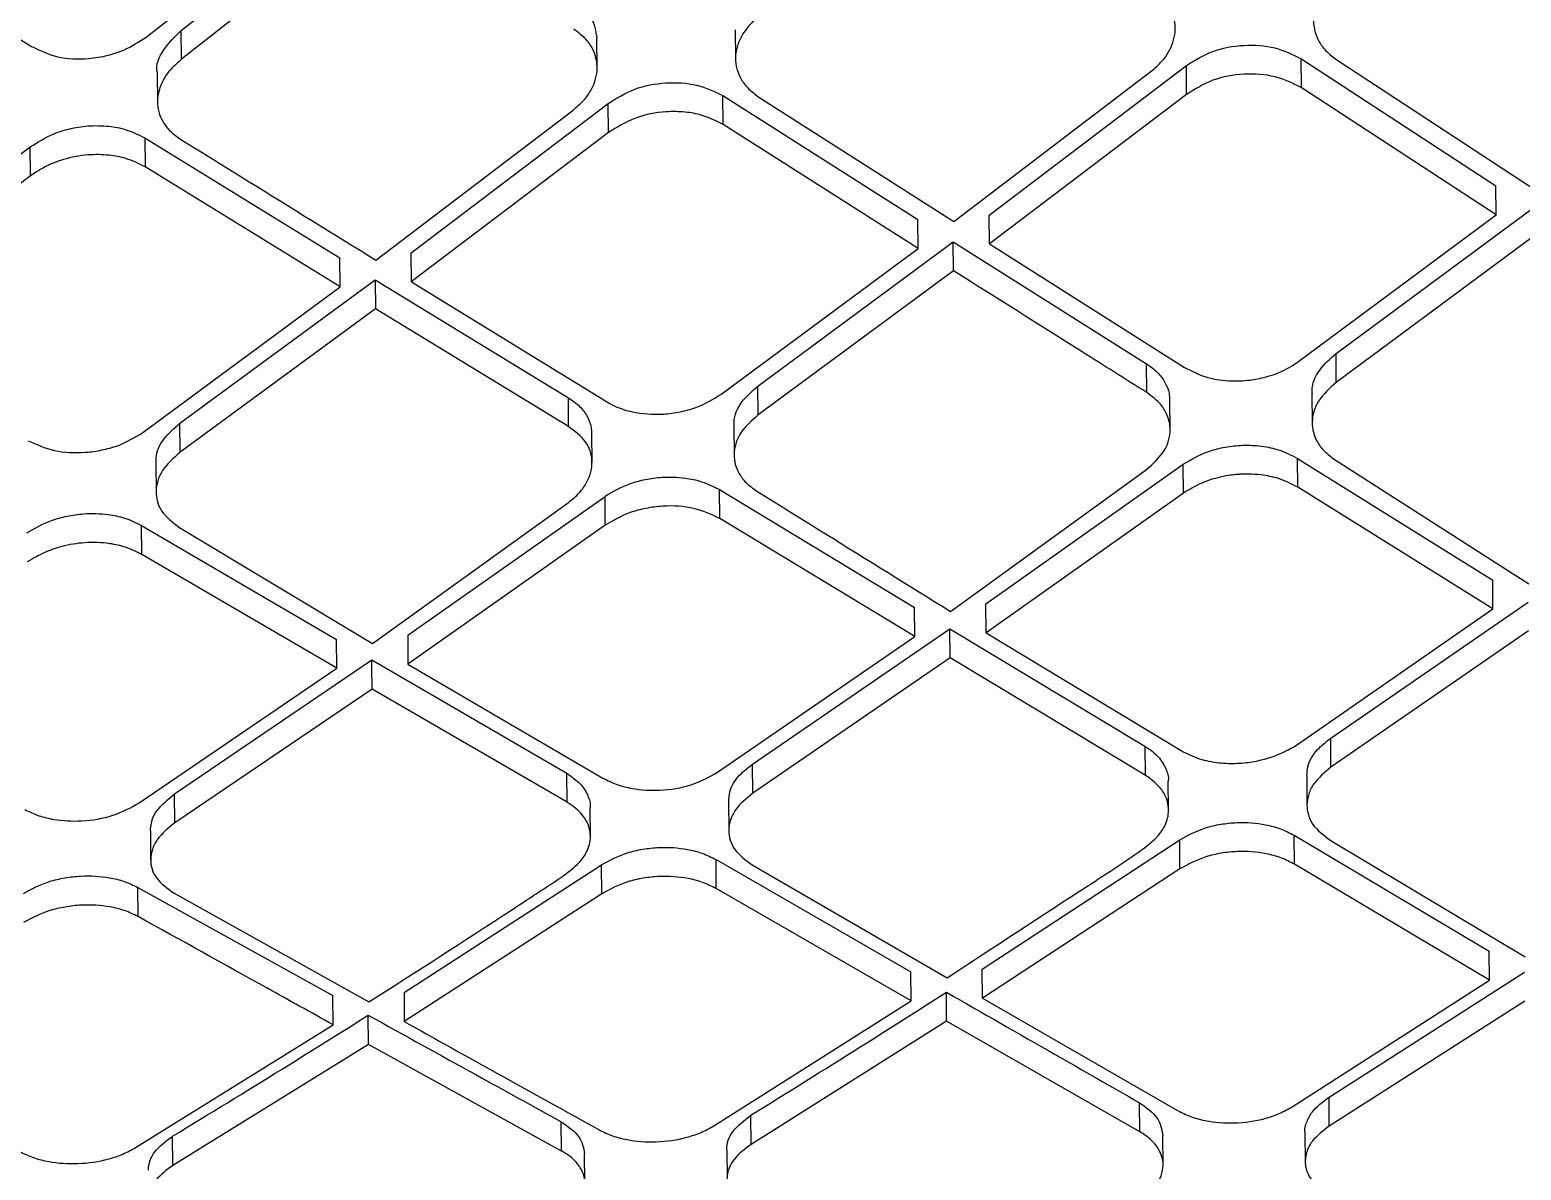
# Model space of a CAD drawing. Extents: x 832 to 912, y 781 to 934.
# Drawn here: x 848.968 to 849.889, y 878.352 to 879.056 of the extents above; entities that cross this region are included whole.
import ezdxf

# ---------------------------------------------------------------- set-up
doc = ezdxf.new("R2010")
doc.units = 0
doc.header["$MEASUREMENT"] = 0
doc.layers.add('1', color=4, linetype='Continuous')

# ---------------------------------------------------------------- blocks, each defined once
blk = doc.blocks.new('pillow top view')
at = {"layer": '1', "color": 3, "linetype": 'Continuous', "lineweight": 25}
for p, q in [((-3.55806, -4.53457), (-3.43262, -4.44317)), ((-3.53621, -4.53129), (-3.41077, -4.44027)), ((-3.74618, -4.45736), (-3.6289, -4.53755)), ((-3.41133, -4.45816), (-3.53677, -4.54915)), ((-3.53677, -4.54914), (-3.53621, -4.53128)), ((-3.28061, -4.56434), (-3.28006, -4.54653)), ((-3.19455, -4.54458), (-3.19511, -4.56249)), ((-3.55207, -4.55694), (-3.55263, -4.57488)), ((-3.06437, -4.66818), (-2.93904, -4.58038)), ((-3.04253, -4.66511), (-2.9172, -4.57769)), ((-2.91776, -4.59551), (-2.9172, -4.57769)), ((-2.84642, -4.57626), (-2.84697, -4.59405)), ((-2.84642, -4.57623), (-2.72924, -4.65963)), ((-2.82421, -4.57796), (-2.70703, -4.66171)), ((-3.42181, -4.67779), (-3.29648, -4.59008)), ((-3.39995, -4.67426), (-3.27463, -4.58695)), ((-3.27519, -4.6048), (-3.27463, -4.58696)), ((-3.20438, -4.6027), (-3.20383, -4.58489)), ((-3.20383, -4.58487), (-3.08657, -4.66607)), ((-3.18162, -4.58661), (-3.06438, -4.66818)), ((-3.75747, -4.68656), (-3.63216, -4.59948)), ((-3.63272, -4.61735), (-3.63216, -4.59948)), ((-3.56134, -4.59676), (-3.56189, -4.61461)), ((-3.56133, -4.59674), (-3.44401, -4.6756)), ((-2.91776, -4.59551), (-3.04308, -4.68294)), ((-2.72979, -4.67744), (-2.84697, -4.59405)), ((-3.27519, -4.6048), (-3.40051, -4.69211)), ((-3.08713, -4.6839), (-3.20438, -4.6027)), ((-3.63272, -4.61735), (-3.75803, -4.70445)), ((-3.44457, -4.69346), (-3.56189, -4.61461)), ((-3.08713, -4.6839), (-3.08657, -4.66607)), ((-3.04308, -4.68294), (-3.04253, -4.66511)), ((-2.72979, -4.67744), (-2.72924, -4.65963)), ((-3.44457, -4.69346), (-3.44401, -4.6756)), ((-3.4005, -4.69211), (-3.39995, -4.67426)), ((-2.83201, -4.75905), (-2.70795, -4.67473)), ((-3.21239, -4.7692), (-3.08713, -4.6839)), ((-3.18933, -4.76489), (-3.06528, -4.68077)), ((-3.06583, -4.69862), (-3.06528, -4.6808)), ((-3.06528, -4.68077), (-2.94914, -4.76065)), ((-3.04308, -4.68294), (-2.92582, -4.76394)), ((-2.85506, -4.76293), (-2.72979, -4.67744)), ((-3.56982, -4.77846), (-3.44457, -4.69346)), ((-3.54674, -4.77367), (-3.4227, -4.68987)), ((-3.4227, -4.68991), (-3.42325, -4.70775)), ((-3.4227, -4.68988), (-3.30649, -4.76744)), ((-3.4005, -4.69211), (-3.28318, -4.7708)), ((-2.70851, -4.69254), (-2.83256, -4.77686)), ((-3.06584, -4.69862), (-3.18988, -4.78272)), ((-3.42326, -4.70775), (-3.5473, -4.79153)), ((-3.30704, -4.78529), (-3.42325, -4.70775)), ((-3.30704, -4.78529), (-3.30649, -4.76744)), ((-3.18988, -4.78272), (-3.18933, -4.76489)), ((-2.94969, -4.77847), (-2.94914, -4.76065)), ((-2.83256, -4.77685), (-2.83201, -4.75905)), ((-3.5473, -4.79153), (-3.54674, -4.77367)), ((-2.93619, -4.8018), (-2.93563, -4.78403)), ((-2.84782, -4.78358), (-2.84838, -4.80146)), ((-3.29352, -4.80796), (-3.29297, -4.79034)), ((-3.20514, -4.78913), (-3.2057, -4.80707)), ((-3.56255, -4.79758), (-3.56311, -4.81557)), ((-2.85881, -4.84065), (-2.85825, -4.82285)), ((-2.85825, -4.82283), (-2.74096, -4.90265)), ((-3.43333, -4.91421), (-3.30898, -4.83199)), ((-3.41145, -4.90997), (-3.28633, -4.82917)), ((-3.28689, -4.84702), (-3.28633, -4.82917)), ((-3.2161, -4.84569), (-3.21555, -4.82786)), ((-3.21555, -4.82784), (-3.09819, -4.90541)), ((-3.07602, -4.90869), (-2.95165, -4.82595)), ((-3.05415, -4.90493), (-2.92902, -4.8236)), ((-2.92957, -4.84142), (-2.92902, -4.82361)), ((-2.8352, -4.8246), (-2.71879, -4.9058)), ((-3.57349, -4.85356), (-3.57293, -4.83569)), ((-3.57293, -4.83567), (-3.45549, -4.91078)), ((-3.54989, -4.8377), (-3.43333, -4.91421)), ((-2.92957, -4.84142), (-3.05471, -4.92278)), ((-2.74152, -4.92048), (-2.85881, -4.84065)), ((-3.28689, -4.84702), (-3.41201, -4.92786)), ((-3.09874, -4.92327), (-3.2161, -4.84569)), ((-3.45605, -4.92867), (-3.57349, -4.85356)), ((-3.09874, -4.92327), (-3.09818, -4.90542)), ((-3.05471, -4.92278), (-3.05415, -4.90493)), ((-2.74151, -4.92048), (-2.74096, -4.90265)), ((-3.45605, -4.92867), (-3.45549, -4.91078)), ((-3.55919, -5.00214), (-3.43416, -4.92438)), ((-3.43416, -4.92438), (-3.31671, -4.99906)), ((-3.2238, -5.0022), (-3.09874, -4.92327)), ((-3.20192, -4.998), (-3.07686, -4.91944)), ((-3.07743, -4.93733), (-3.07687, -4.91949)), ((-3.07685, -4.91947), (-2.95949, -4.99654)), ((-3.05471, -4.92278), (-2.93734, -5.00024)), ((-2.86659, -4.99998), (-2.74152, -4.92048)), ((-2.84473, -4.99624), (-2.71965, -4.91709)), ((-3.58109, -5.00686), (-3.45605, -4.92867)), ((-3.412, -4.92786), (-3.29456, -5.00293)), ((-3.43472, -4.9423), (-3.55975, -5.02007)), ((-3.31726, -5.01697), (-3.43472, -4.9423)), ((-3.07743, -4.93733), (-3.20248, -5.01587)), ((-2.96004, -5.01441), (-3.07742, -4.93733)), ((-2.72021, -4.93494), (-2.84528, -5.01407)), ((-3.20248, -5.01587), (-3.20192, -4.99799)), ((-2.95948, -4.99654), (-2.96004, -5.0144)), ((-3.55975, -5.02007), (-3.55919, -5.00214)), ((-3.31726, -5.01697), (-3.31671, -4.99906)), ((-3.57493, -5.02438), (-3.57549, -5.04234)), ((-3.3037, -5.03851), (-3.30315, -5.02078)), ((-3.21767, -5.02043), (-3.21823, -5.03855)), ((-2.9465, -5.0365), (-2.94595, -5.01878)), ((-2.86049, -5.01907), (-2.86105, -5.0371)), ((-3.5846, -5.07691), (-3.58404, -5.05895)), ((-3.58404, -5.05893), (-3.46649, -5.13046)), ((-3.42247, -5.1303), (-3.29756, -5.05638)), ((-3.29812, -5.07431), (-3.29756, -5.05639)), ((-3.22736, -5.0739), (-3.22681, -5.056)), ((-3.22681, -5.05598), (-3.10934, -5.13005)), ((-3.20468, -5.06014), (-3.08721, -5.13461)), ((-3.06532, -5.13013), (-2.94039, -5.05523)), ((-2.94095, -5.0731), (-2.94039, -5.05523)), ((-2.87021, -5.07313), (-2.86965, -5.05528)), ((-2.86965, -5.05526), (-2.75225, -5.1316)), ((-2.84751, -5.05923), (-2.73012, -5.13596)), ((-3.56191, -5.06333), (-3.44437, -5.13529)), ((-3.29812, -5.07431), (-3.42303, -5.1483)), ((-3.10989, -5.14799), (-3.22737, -5.0739)), ((-2.94095, -5.0731), (-3.06588, -5.14807)), ((-2.75281, -5.1495), (-2.87021, -5.07314)), ((-3.46705, -5.14847), (-3.46649, -5.13047)), ((-3.42247, -5.13032), (-3.42303, -5.1483)), ((-3.10989, -5.14799), (-3.10934, -5.13006)), ((-3.06588, -5.14807), (-3.06532, -5.13015)), ((-2.7528, -5.1495), (-2.75225, -5.13161)), ((-3.4457, -5.16146), (-3.44514, -5.14343)), ((-3.08856, -5.16143), (-3.088, -5.14346)), ((-3.59187, -5.21941), (-3.46705, -5.14847)), ((-3.23475, -5.22019), (-3.1099, -5.14799)), ((-3.06588, -5.14807), (-2.94841, -5.2221)), ((-2.87769, -5.22273), (-2.75281, -5.1495)), ((-2.8546, -5.21757), (-2.73093, -5.14542)), ((-3.4457, -5.16146), (-3.56931, -5.23133)), ((-3.32926, -5.23199), (-3.4457, -5.16146)), ((-3.08856, -5.16143), (-3.21221, -5.23257)), ((-2.9722, -5.23438), (-3.08856, -5.16143)), ((-2.73148, -5.16334), (-2.85516, -5.23552)), ((-3.56931, -5.23133), (-3.56875, -5.21326)), ((-3.32926, -5.23199), (-3.3287, -5.21395)), ((-3.2122, -5.23257), (-3.21164, -5.21457)), ((-2.9722, -5.23438), (-2.97164, -5.21641)), ((-2.85515, -5.23552), (-2.8546, -5.21758)), ((-3.31567, -5.25225), (-3.31511, -5.23421)), ((-3.22735, -5.23549), (-3.22791, -5.25351)), ((-2.95862, -5.25523), (-2.95806, -5.23726)), ((-2.87032, -5.23895), (-2.87088, -5.25691))]:
    blk.add_line(p, q, dxfattribs=at)
at = {"layer": '1', "color": 3, "linetype": 'Continuous', "lineweight": 25, "flags": 128}
for points in [[(-3.41145, -4.90998), (-3.41176, -4.91999), (-3.41201, -4.92786)], [(-2.84528, -5.01407), (-2.84497, -5.00408), (-2.84473, -4.99623)]]:
    blk.add_lwpolyline(points, dxfattribs=at)
at = {"layer": '1', "color": 3, "linetype": 'Continuous', "lineweight": 25}
for points, knots in [([(-3.29355, -4.52238), (-3.28958, -4.52584), (-3.28162, -4.53277), (-3.2806, -4.54194), (-3.28008, -4.54654)], [0, 0, 0, 0, 0.499043, 1, 1, 1, 1]), ([(-2.82181, -4.52726), (-2.82423, -4.5292), (-2.82895, -4.53301), (-2.83525, -4.54158), (-2.83892, -4.55314), (-2.83625, -4.5645), (-2.83063, -4.57274), (-2.82636, -4.57621), (-2.82421, -4.57796)], [0, 0, 0, 0, 0.134425, 0.262772, 0.500251, 0.745086, 0.871417, 1, 1, 1, 1]), ([(-3.6289, -4.53756), (-3.62386, -4.54021), (-3.61379, -4.54553), (-3.59649, -4.54696), (-3.58252, -4.54523), (-3.56984, -4.54171), (-3.56255, -4.53729), (-3.55806, -4.53457)], [0, 0, 0, 0, 0.249571, 0.499113, 0.651174, 0.785498, 1, 1, 1, 1]), ([(-3.55187, -4.55692), (-3.55193, -4.55667), (-3.55303, -4.55204), (-3.54838, -4.54232), (-3.54025, -4.53495), (-3.53621, -4.53128)], [0, 0, 0, 0, 0.027608, 0.516705, 1, 1, 1, 1]), ([(-3.17923, -4.53654), (-3.18161, -4.53844), (-3.18629, -4.54219), (-3.19264, -4.5507), (-3.19635, -4.56216), (-3.1937, -4.57337), (-3.18811, -4.58146), (-3.1838, -4.58488), (-3.18162, -4.58662)], [0, 0, 0, 0, 0.131944, 0.259431, 0.50019, 0.742428, 0.869413, 1, 1, 1, 1]), ([(-2.93904, -4.58038), (-2.93664, -4.57848), (-2.93193, -4.57474), (-2.92561, -4.56624), (-2.92229, -4.5558), (-2.92404, -4.54501), (-2.92832, -4.53744), (-2.93273, -4.53259), (-2.93558, -4.53062), (-2.93664, -4.52989)], [0, 0, 0, 0, 0.1332, 0.261042, 0.499714, 0.688427, 0.834739, 0.938575, 1, 1, 1, 1]), ([(-3.29648, -4.59008), (-3.29412, -4.58821), (-3.28946, -4.58453), (-3.28309, -4.57611), (-3.27976, -4.56588), (-3.28142, -4.55552), (-3.28592, -4.54678), (-3.29118, -4.54257), (-3.2941, -4.54023)], [0, 0, 0, 0, 0.130848, 0.257948, 0.499911, 0.678514, 0.821478, 1, 1, 1, 1]), ([(-3.53677, -4.54914), (-3.53911, -4.55102), (-3.54374, -4.55472), (-3.55014, -4.56316), (-3.55387, -4.5745), (-3.55124, -4.58553), (-3.54568, -4.59347), (-3.54134, -4.59683), (-3.53913, -4.59854)], [0, 0, 0, 0, 0.129963, 0.256797, 0.500113, 0.740015, 0.867607, 1, 1, 1, 1]), ([(-2.9172, -4.57769), (-2.91189, -4.57465), (-2.90127, -4.56859), (-2.88128, -4.56585), (-2.86152, -4.56803), (-2.85145, -4.5735), (-2.84642, -4.57623)], [0, 0, 0, 0, 0.249989, 0.499989, 0.750005, 1, 1, 1, 1]), ([(-3.27463, -4.58695), (-3.26932, -4.58387), (-3.2587, -4.5777), (-3.2387, -4.5748), (-3.21893, -4.57683), (-3.20886, -4.58219), (-3.20383, -4.58486)], [0, 0, 0, 0, 0.250003, 0.499992, 0.750007, 1, 1, 1, 1]), ([(-3.63216, -4.59948), (-3.62753, -4.59675), (-3.62009, -4.59236), (-3.60733, -4.589), (-3.59556, -4.58759), (-3.58375, -4.58829), (-3.57158, -4.59105), (-3.56509, -4.59465), (-3.56133, -4.59674)], [0, 0, 0, 0, 0.220377, 0.353881, 0.501978, 0.669222, 0.808093, 1, 1, 1, 1]), ([(-2.84697, -4.59405), (-2.85201, -4.59132), (-2.86208, -4.58586), (-2.88183, -4.58367), (-2.90183, -4.58641), (-2.91245, -4.59248), (-2.91775, -4.59551)], [0, 0, 0, 0, 0.25001, 0.500004, 0.750008, 1, 1, 1, 1]), ([(-3.53913, -4.59854), (-3.52542, -4.6078), (-3.48631, -4.63424), (-3.44721, -4.66064), (-3.42181, -4.67779)], [0, 0, 0, 0, 0.350446, 1, 1, 1, 1]), ([(-3.20438, -4.6027), (-3.20857, -4.60034), (-3.21542, -4.59648), (-3.22778, -4.59381), (-3.24169, -4.59301), (-3.25926, -4.59572), (-3.26988, -4.60177), (-3.27519, -4.6048)], [0, 0, 0, 0, 0.211971, 0.346767, 0.500462, 0.75027, 1, 1, 1, 1]), ([(-3.56189, -4.6146), (-3.56562, -4.61253), (-3.57211, -4.60893), (-3.58433, -4.60616), (-3.59742, -4.6054), (-3.61094, -4.60737), (-3.62178, -4.61114), (-3.62853, -4.61466), (-3.63162, -4.61665), (-3.63272, -4.61735)], [0, 0, 0, 0, 0.190563, 0.330564, 0.500133, 0.694285, 0.842442, 0.944373, 1, 1, 1, 1]), ([(-2.94969, -4.77847), (-2.96265, -4.76957), (-3.00136, -4.74296), (-3.04008, -4.71633), (-3.06583, -4.69862)], [0, 0, 0, 0, 0.334757, 1, 1, 1, 1]), ([(-3.30648, -4.76744), (-3.3041, -4.76926), (-3.29944, -4.77283), (-3.29516, -4.77931), (-3.293, -4.78521), (-3.29314, -4.78893), (-3.2932, -4.79034)], [0, 0, 0, 0, 0.289249, 0.567837, 0.835643, 1, 1, 1, 1]), ([(-3.2049, -4.78914), (-3.20493, -4.78823), (-3.20506, -4.78319), (-3.20085, -4.77424), (-3.19305, -4.76791), (-3.18933, -4.76489)], [0, 0, 0, 0, 0.103474, 0.572209, 1, 1, 1, 1]), ([(-2.94913, -4.76064), (-2.94681, -4.76246), (-2.94223, -4.76605), (-2.93797, -4.77252), (-2.93571, -4.77858), (-2.9358, -4.78246), (-2.93584, -4.78402)], [0, 0, 0, 0, 0.282073, 0.555465, 0.82032, 1, 1, 1, 1]), ([(-2.92582, -4.76394), (-2.92132, -4.76645), (-2.9129, -4.77115), (-2.89772, -4.77379), (-2.88442, -4.77356), (-2.87157, -4.77108), (-2.86214, -4.76735), (-2.85668, -4.76393), (-2.85521, -4.76303), (-2.85505, -4.76293)], [0, 0, 0, 0, 0.225856, 0.423088, 0.591577, 0.731238, 0.923314, 0.991686, 1, 1, 1, 1]), ([(-2.8476, -4.78358), (-2.84763, -4.78279), (-2.84782, -4.77777), (-2.8437, -4.76867), (-2.83581, -4.76217), (-2.83201, -4.75905)], [0, 0, 0, 0, 0.08869, 0.561107, 1, 1, 1, 1]), ([(-3.5623, -4.79759), (-3.56231, -4.79658), (-3.56238, -4.79155), (-3.55809, -4.78277), (-3.55039, -4.77659), (-3.54674, -4.77367)], [0, 0, 0, 0, 0.116889, 0.582353, 1, 1, 1, 1]), ([(-3.28318, -4.7708), (-3.28149, -4.77183), (-3.27682, -4.77468), (-3.26552, -4.77873), (-3.25135, -4.78035), (-3.23799, -4.77911), (-3.22519, -4.77626), (-3.21743, -4.77198), (-3.21238, -4.76921)], [0, 0, 0, 0, 0.09026, 0.250419, 0.499576, 0.633281, 0.761412, 1, 1, 1, 1]), ([(-2.83256, -4.77685), (-2.83681, -4.7804), (-2.8453, -4.78749), (-2.84948, -4.80067), (-2.84718, -4.81131), (-2.84191, -4.81922), (-2.83749, -4.82276), (-2.8352, -4.8246)], [0, 0, 0, 0, 0.24971, 0.499674, 0.729353, 0.85967, 1, 1, 1, 1]), ([(-3.64062, -4.78066), (-3.63561, -4.78319), (-3.62558, -4.78825), (-3.6088, -4.78973), (-3.59552, -4.78843), (-3.5827, -4.78553), (-3.5749, -4.78125), (-3.56982, -4.77846)], [0, 0, 0, 0, 0.249753, 0.49911, 0.631756, 0.7596, 1, 1, 1, 1]), ([(-3.30898, -4.83199), (-3.3066, -4.8302), (-3.30189, -4.82664), (-3.2955, -4.81834), (-3.29226, -4.80724), (-3.2958, -4.79443), (-3.30334, -4.7883), (-3.30704, -4.78529)], [0, 0, 0, 0, 0.134276, 0.265941, 0.520343, 0.764909, 1, 1, 1, 1]), ([(-3.18988, -4.78272), (-3.19411, -4.78622), (-3.20262, -4.79327), (-3.20679, -4.80623), (-3.20452, -4.81666), (-3.19929, -4.82442), (-3.19483, -4.8279), (-3.1925, -4.82972)], [0, 0, 0, 0, 0.248073, 0.499631, 0.726193, 0.857299, 1, 1, 1, 1]), ([(-2.95165, -4.82595), (-2.94749, -4.82246), (-2.93908, -4.81542), (-2.93539, -4.80335), (-2.93697, -4.79351), (-2.94134, -4.78516), (-2.94665, -4.7809), (-2.94968, -4.77847)], [0, 0, 0, 0, 0.247313, 0.499517, 0.671211, 0.811971, 1, 1, 1, 1]), ([(-3.5473, -4.79153), (-3.55151, -4.795), (-3.56004, -4.80201), (-3.56426, -4.8151), (-3.56145, -4.82796), (-3.55374, -4.83445), (-3.54989, -4.8377)], [0, 0, 0, 0, 0.247054, 0.500285, 0.750036, 1, 1, 1, 1]), ([(-2.92902, -4.8236), (-2.92408, -4.82093), (-2.91642, -4.81679), (-2.90369, -4.81402), (-2.89284, -4.8131), (-2.88151, -4.81384), (-2.86913, -4.81668), (-2.86221, -4.82059), (-2.85825, -4.82282)], [0, 0, 0, 0, 0.234012, 0.362688, 0.498853, 0.648022, 0.79874, 1, 1, 1, 1]), ([(-3.28633, -4.82916), (-3.28136, -4.82649), (-3.27368, -4.82235), (-3.26096, -4.81954), (-3.24933, -4.81847), (-3.23738, -4.81936), (-3.22524, -4.82241), (-3.219, -4.8259), (-3.21554, -4.82784)], [0, 0, 0, 0, 0.235189, 0.363151, 0.497729, 0.679265, 0.822245, 1, 1, 1, 1]), ([(-3.64373, -4.83756), (-3.63878, -4.8349), (-3.63113, -4.8308), (-3.61849, -4.82794), (-3.60654, -4.82675), (-3.59432, -4.82759), (-3.58221, -4.83062), (-3.57621, -4.83388), (-3.57293, -4.83567)], [0, 0, 0, 0, 0.23412, 0.361305, 0.494979, 0.690001, 0.830486, 1, 1, 1, 1]), ([(-3.1925, -4.82972), (-3.17875, -4.83905), (-3.13993, -4.86539), (-3.1011, -4.8917), (-3.07602, -4.90869)], [0, 0, 0, 0, 0.354012, 1, 1, 1, 1]), ([(-2.85881, -4.84065), (-2.86256, -4.8385), (-2.8692, -4.83472), (-2.88006, -4.83211), (-2.88797, -4.83124), (-2.89218, -4.83121), (-2.89373, -4.83121), (-2.89379, -4.83121), (-2.89394, -4.83121), (-2.89423, -4.83122), (-2.8948, -4.83122), (-2.89594, -4.83126), (-2.89815, -4.83137), (-2.90231, -4.83174), (-2.90949, -4.83293), (-2.91954, -4.83586), (-2.92604, -4.83947), (-2.92957, -4.84142)], [0, 0, 0, 0, 0.191645, 0.339024, 0.441887, 0.500176, 0.500295, 0.501104, 0.50269, 0.505862, 0.512205, 0.524738, 0.549332, 0.596709, 0.683949, 0.828709, 1, 1, 1, 1]), ([(-3.2161, -4.84569), (-3.22111, -4.84309), (-3.23114, -4.83789), (-3.24799, -4.83619), (-3.26136, -4.83737), (-3.27416, -4.84018), (-3.28188, -4.84433), (-3.28688, -4.84702)], [0, 0, 0, 0, 0.249537, 0.499117, 0.634231, 0.76304, 1, 1, 1, 1]), ([(-3.57349, -4.85356), (-3.57662, -4.85184), (-3.58241, -4.84867), (-3.59433, -4.84557), (-3.60788, -4.84451), (-3.62177, -4.84623), (-3.63421, -4.85002), (-3.64075, -4.85354), (-3.64429, -4.85546)], [0, 0, 0, 0, 0.162395, 0.300031, 0.500172, 0.683099, 0.82821, 1, 1, 1, 1]), ([(-3.43472, -4.9423), (-3.43462, -4.93896), (-3.43443, -4.933), (-3.43424, -4.92704), (-3.43416, -4.92441)], [0, 0, 0, 0, 0.560017, 1, 1, 1, 1]), ([(-3.21757, -5.02044), (-3.21737, -5.0185), (-3.2168, -5.01292), (-3.2117, -5.00493), (-3.20486, -5.00007), (-3.20192, -4.99799)], [0, 0, 0, 0, 0.234719, 0.672089, 1, 1, 1, 1]), ([(-2.95948, -4.99654), (-2.95659, -4.99878), (-2.95103, -5.00307), (-2.94702, -5.01075), (-2.94552, -5.01605), (-2.94599, -5.01862), (-2.94602, -5.01877)], [0, 0, 0, 0, 0.356548, 0.683808, 0.981673, 1, 1, 1, 1]), ([(-2.86037, -5.01908), (-2.86019, -5.01716), (-2.85966, -5.01152), (-2.85461, -5.00336), (-2.84771, -4.99838), (-2.84473, -4.99623)], [0, 0, 0, 0, 0.227117, 0.666319, 1, 1, 1, 1]), ([(-3.65187, -5.0081), (-3.64911, -5.00958), (-3.64384, -5.0124), (-3.63217, -5.01569), (-3.6165, -5.01715), (-3.59701, -5.01473), (-3.58638, -5.00948), (-3.58109, -5.00686)], [0, 0, 0, 0, 0.144765, 0.276531, 0.500317, 0.751363, 1, 1, 1, 1]), ([(-3.57493, -5.02438), (-3.57493, -5.02438), (-3.57493, -5.02428), (-3.57492, -5.02416), (-3.57492, -5.02403), (-3.57492, -5.024), (-3.57492, -5.02399), (-3.57492, -5.02408), (-3.57379, -5.01672), (-3.56962, -5.01038), (-3.5633, -5.00538), (-3.55919, -5.00214)], [0, 0, 0, 0, 0.000283, 0.012307, 0.01541, 0.01626, 0.016566, 0.016595, 0.280883, 0.533129, 1, 1, 1, 1]), ([(-3.3167, -4.99906), (-3.31378, -5.00125), (-3.30819, -5.00545), (-3.30419, -5.01301), (-3.30271, -5.01818), (-3.30318, -5.02067), (-3.3032, -5.02078)], [0, 0, 0, 0, 0.359165, 0.688207, 0.987107, 1, 1, 1, 1]), ([(-3.29456, -5.00293), (-3.29179, -5.00448), (-3.28649, -5.00742), (-3.2748, -5.01086), (-3.25914, -5.01246), (-3.23971, -5.01013), (-3.22908, -5.00483), (-3.2238, -5.0022)], [0, 0, 0, 0, 0.145635, 0.277713, 0.500259, 0.751405, 1, 1, 1, 1]), ([(-2.93734, -5.00024), (-2.9338, -5.0022), (-2.92704, -5.00596), (-2.91484, -5.00885), (-2.90319, -5.0097), (-2.8901, -5.00871), (-2.87725, -5.00541), (-2.86971, -5.00157), (-2.86659, -4.99999)], [0, 0, 0, 0, 0.181773, 0.347338, 0.496721, 0.629867, 0.846841, 1, 1, 1, 1]), ([(-3.20248, -5.01587), (-3.2066, -5.019), (-3.21294, -5.0238), (-3.21719, -5.0318), (-3.21898, -5.04013), (-3.21644, -5.05064), (-3.2086, -5.05697), (-3.20468, -5.06014)], [0, 0, 0, 0, 0.238535, 0.366964, 0.501196, 0.750406, 1, 1, 1, 1]), ([(-2.96226, -5.05927), (-2.95923, -5.05705), (-2.95363, -5.05294), (-2.94821, -5.04533), (-2.94562, -5.03624), (-2.94731, -5.02885), (-2.95058, -5.02321), (-2.95373, -5.01934), (-2.95794, -5.01605), (-2.96004, -5.01441)], [0, 0, 0, 0, 0.170285, 0.315538, 0.500641, 0.7224, 0.749677, 0.875165, 1, 1, 1, 1]), ([(-2.84528, -5.01407), (-2.84941, -5.01724), (-2.85575, -5.0221), (-2.86, -5.03022), (-2.86179, -5.0387), (-2.85928, -5.04945), (-2.85144, -5.05597), (-2.84751, -5.05923)], [0, 0, 0, 0, 0.239144, 0.367427, 0.501205, 0.750433, 1, 1, 1, 1]), ([(-3.55975, -5.02007), (-3.56386, -5.02315), (-3.57021, -5.0279), (-3.57445, -5.03574), (-3.57623, -5.0439), (-3.57368, -5.05415), (-3.56584, -5.06027), (-3.56191, -5.06334)], [0, 0, 0, 0, 0.237858, 0.366434, 0.501168, 0.750404, 1, 1, 1, 1]), ([(-3.31945, -5.0609), (-3.31839, -5.06015), (-3.31542, -5.05805), (-3.3106, -5.05407), (-3.30549, -5.04749), (-3.30268, -5.03791), (-3.30546, -5.02764), (-3.31173, -5.02089), (-3.31577, -5.01791), (-3.31689, -5.01721), (-3.31715, -5.01703), (-3.31724, -5.01699), (-3.31725, -5.01697), (-3.31726, -5.01697), (-3.31726, -5.01697), (-3.31726, -5.01697)], [0, 0, 0, 0, 0.056549, 0.158899, 0.307175, 0.501246, 0.749958, 0.936843, 0.98395, 0.995863, 0.998901, 0.999683, 0.999912, 0.999993, 1, 1, 1, 1]), ([(-3.65481, -5.05979), (-3.64961, -5.05727), (-3.64173, -5.05347), (-3.62891, -5.05107), (-3.61626, -5.05012), (-3.60353, -5.0514), (-3.5919, -5.05474), (-3.58673, -5.0575), (-3.58404, -5.05893)], [0, 0, 0, 0, 0.245392, 0.371248, 0.498991, 0.728225, 0.858905, 1, 1, 1, 1]), ([(-3.29756, -5.05638), (-3.29238, -5.05384), (-3.28452, -5.05), (-3.27172, -5.04762), (-3.25906, -5.04674), (-3.24634, -5.04813), (-3.23468, -5.05162), (-3.2295, -5.05449), (-3.22681, -5.05598)], [0, 0, 0, 0, 0.244817, 0.370906, 0.498973, 0.727989, 0.85873, 1, 1, 1, 1]), ([(-2.94039, -5.05522), (-2.93521, -5.05267), (-2.92737, -5.0488), (-2.91458, -5.04644), (-2.90193, -5.04561), (-2.88919, -5.04711), (-2.87753, -5.05075), (-2.87234, -5.05372), (-2.86965, -5.05526)], [0, 0, 0, 0, 0.244489, 0.370613, 0.499006, 0.727969, 0.858731, 1, 1, 1, 1]), ([(-3.44437, -5.13528), (-3.41412, -5.11759), (-3.37582, -5.09519), (-3.33457, -5.07022), (-3.32318, -5.06349), (-3.31985, -5.06117), (-3.31946, -5.0609)], [0, 0, 0, 0, 0.727014, 0.92023, 0.990667, 1, 1, 1, 1]), ([(-3.08722, -5.13461), (-3.0574, -5.1167), (-3.01704, -5.09245), (-2.9754, -5.06784), (-2.96354, -5.0601), (-2.96227, -5.05926)], [0, 0, 0, 0, 0.716085, 0.969516, 1, 1, 1, 1]), ([(-3.5846, -5.07691), (-3.58725, -5.0755), (-3.59237, -5.07277), (-3.60395, -5.06941), (-3.61669, -5.06811), (-3.62939, -5.06904), (-3.64225, -5.07144), (-3.65015, -5.07525), (-3.65537, -5.07778)], [0, 0, 0, 0, 0.139279, 0.269159, 0.49987, 0.627571, 0.753843, 1, 1, 1, 1]), ([(-3.22736, -5.0739), (-3.23002, -5.07243), (-3.23515, -5.06959), (-3.24675, -5.06608), (-3.25949, -5.06466), (-3.27218, -5.06554), (-3.28502, -5.06791), (-3.29291, -5.07176), (-3.29812, -5.07431)], [0, 0, 0, 0, 0.139449, 0.269372, 0.499776, 0.627862, 0.754231, 1, 1, 1, 1]), ([(-2.87021, -5.07313), (-2.87286, -5.07161), (-2.87799, -5.06868), (-2.88959, -5.06502), (-2.90234, -5.06349), (-2.91504, -5.06431), (-2.92787, -5.06666), (-2.93575, -5.07054), (-2.94095, -5.0731)], [0, 0, 0, 0, 0.139359, 0.269235, 0.499679, 0.628055, 0.754522, 1, 1, 1, 1]), ([(-3.46705, -5.14847), (-3.48038, -5.14036), (-3.51956, -5.11652), (-3.55875, -5.09266), (-3.5846, -5.07691)], [0, 0, 0, 0, 0.340234, 1, 1, 1, 1]), ([(-3.56875, -5.21326), (-3.54569, -5.20043), (-3.50453, -5.17752), (-3.46329, -5.15385), (-3.44514, -5.14343)], [0, 0, 0, 0, 0.560001, 1, 1, 1, 1]), ([(-3.44514, -5.14343), (-3.4234, -5.15661), (-3.38459, -5.18015), (-3.34578, -5.20362), (-3.3287, -5.21395)], [0, 0, 0, 0, 0.56, 1, 1, 1, 1]), ([(-3.21164, -5.21457), (-3.18858, -5.20148), (-3.1474, -5.17812), (-3.10615, -5.15405), (-3.088, -5.14346)], [0, 0, 0, 0, 0.560004, 1, 1, 1, 1]), ([(-3.088, -5.14346), (-3.06628, -5.1571), (-3.02749, -5.18146), (-2.98871, -5.20573), (-2.97164, -5.21641)], [0, 0, 0, 0, 0.559998, 1, 1, 1, 1]), ([(-3.42303, -5.1483), (-3.40902, -5.15684), (-3.36983, -5.18072), (-3.33065, -5.20457), (-3.30548, -5.2199)], [0, 0, 0, 0, 0.357425, 1, 1, 1, 1]), ([(-3.58442, -5.23364), (-3.58442, -5.23352), (-3.58439, -5.22978), (-3.58149, -5.22208), (-3.573, -5.2162), (-3.56875, -5.21326)], [0, 0, 0, 0, 0.016437, 0.507486, 1, 1, 1, 1]), ([(-3.3287, -5.21395), (-3.32469, -5.21695), (-3.3167, -5.22291), (-3.31566, -5.23046), (-3.31515, -5.23421)], [0, 0, 0, 0, 0.502812, 1, 1, 1, 1]), ([(-3.22734, -5.23549), (-3.22734, -5.23536), (-3.22731, -5.23149), (-3.22437, -5.22358), (-3.21589, -5.21757), (-3.21164, -5.21457)], [0, 0, 0, 0, 0.017244, 0.507893, 1, 1, 1, 1]), ([(-2.97164, -5.21641), (-2.96762, -5.2195), (-2.95965, -5.22566), (-2.95862, -5.23341), (-2.95811, -5.23726)], [0, 0, 0, 0, 0.503076, 1, 1, 1, 1]), ([(-2.87018, -5.23894), (-2.87022, -5.23879), (-2.87089, -5.23651), (-2.86887, -5.23213), (-2.86489, -5.22469), (-2.8586, -5.22035), (-2.8546, -5.21758)], [0, 0, 0, 0, 0.018931, 0.294543, 0.550186, 1, 1, 1, 1]), ([(-3.6626, -5.21949), (-3.66002, -5.22082), (-3.655, -5.22342), (-3.64346, -5.22675), (-3.6276, -5.22849), (-3.61149, -5.22671), (-3.59955, -5.22324), (-3.59444, -5.2207), (-3.59186, -5.21942)], [0, 0, 0, 0, 0.136438, 0.26527, 0.499309, 0.745499, 0.871777, 1, 1, 1, 1]), ([(-3.30548, -5.2199), (-3.30289, -5.22129), (-3.29786, -5.224), (-3.28631, -5.22748), (-3.27046, -5.22935), (-3.25437, -5.22759), (-3.24244, -5.22409), (-3.23732, -5.2215), (-3.23474, -5.22019)], [0, 0, 0, 0, 0.136382, 0.265191, 0.499299, 0.745427, 0.871736, 1, 1, 1, 1]), ([(-2.94841, -5.2221), (-2.94582, -5.22354), (-2.94079, -5.22634), (-2.92923, -5.22996), (-2.91338, -5.23195), (-2.89731, -5.23022), (-2.88539, -5.22669), (-2.88026, -5.22406), (-2.87768, -5.22273)], [0, 0, 0, 0, 0.136291, 0.265073, 0.4993, 0.745269, 0.871642, 1, 1, 1, 1]), ([(-3.56931, -5.23133), (-3.57327, -5.23401), (-3.5795, -5.2382), (-3.58386, -5.24534), (-3.58498, -5.24978), (-3.58502, -5.25304), (-3.58464, -5.25667), (-3.58207, -5.26348), (-3.57558, -5.26834), (-3.5717, -5.27124)], [0, 0, 0, 0, 0.2291744, 0.3598105, 0.5009038, 0.5312127, 0.5830803, 0.7510344, 1, 1, 1, 1]), ([(-3.33101, -5.27267), (-3.32716, -5.27004), (-3.32106, -5.26587), (-3.31674, -5.25864), (-3.31499, -5.25131), (-3.31697, -5.2435), (-3.32208, -5.23713), (-3.32628, -5.23389), (-3.32847, -5.23246), (-3.32907, -5.23211), (-3.32924, -5.232), (-3.32926, -5.23198)], [0, 0, 0, 0, 0.225352, 0.356894, 0.500743, 0.715888, 0.870994, 0.965766, 0.990473, 0.99903, 1, 1, 1, 1]), ([(-3.2122, -5.23257), (-3.21617, -5.2353), (-3.22239, -5.23959), (-3.22676, -5.2469), (-3.2279, -5.25147), (-3.22794, -5.25484), (-3.22756, -5.25859), (-3.22499, -5.26561), (-3.21852, -5.27064), (-3.21464, -5.27364)], [0, 0, 0, 0, 0.22948, 0.360042, 0.500901, 0.531778, 0.583809, 0.751006, 1, 1, 1, 1]), ([(-2.97398, -5.27614), (-2.97013, -5.27346), (-2.96404, -5.26921), (-2.95971, -5.26181), (-2.95794, -5.25429), (-2.95991, -5.24625), (-2.96504, -5.23972), (-2.96922, -5.23631), (-2.97139, -5.23491), (-2.97197, -5.23452), (-2.97214, -5.23442), (-2.97219, -5.23438), (-2.9722, -5.23438)], [0, 0, 0, 0, 0.225114, 0.356709, 0.500726, 0.716113, 0.871325, 0.966027, 0.990604, 0.997201, 0.999648, 1, 1, 1, 1]), ([(-2.85515, -5.23552), (-2.85912, -5.2383), (-2.86534, -5.24265), (-2.86972, -5.25013), (-2.87086, -5.25481), (-2.8709, -5.25825), (-2.87054, -5.26209), (-2.86798, -5.26932), (-2.8615, -5.27451), (-2.85762, -5.27761)], [0, 0, 0, 0, 0.229638, 0.360152, 0.50091, 0.53132, 0.583198, 0.750978, 1, 1, 1, 1])]:
    blk.add_open_spline(points, degree=3, knots=knots, dxfattribs=at)
blk = doc.blocks.new('2026 SOVEREIGN HL')
at = {"layer": '1', "rotation": 2.284948898486966}
blk.add_blockref('pillow top view', (20.68535, 86.62929), dxfattribs=at)

msp = doc.modelspace()

# ---------------------------------------------------------------- block references
at = {"layer": '1'}
msp.add_blockref('2026 SOVEREIGN HL', (831.72924, 797.0948), dxfattribs=at)

doc.saveas('drawing.dxf')
